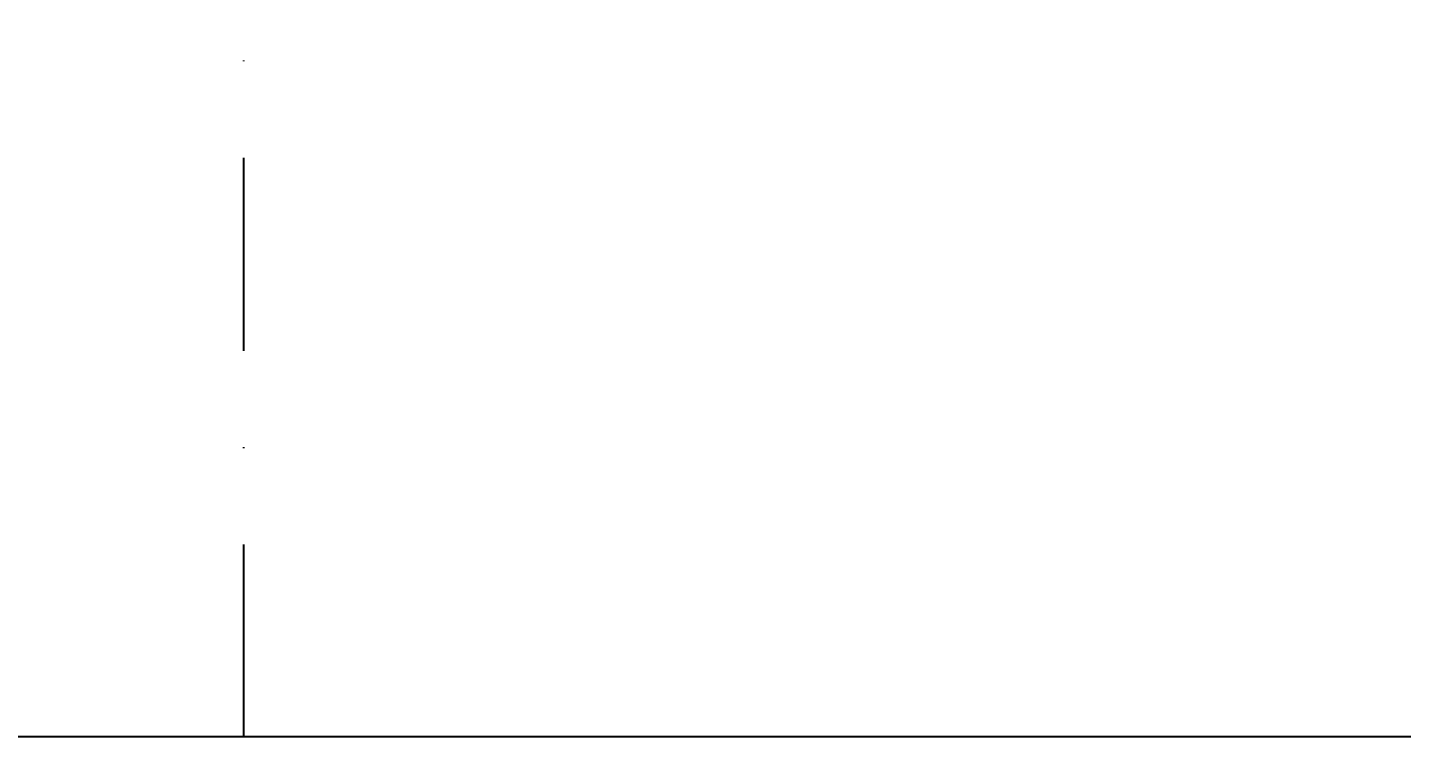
# Model space of a CAD drawing. Header units: centimetres. Extents: x 26569 to 160723, y -3143 to 14565.
# Drawn here: x 32198.7 to 32376.7, y 6403.9 to 6496 of the extents above; entities that cross this region are included whole.
import ezdxf

# ---------------------------------------------------------------- set-up
doc = ezdxf.new("R2010")
doc.units = ezdxf.units.CM
doc.header["$LTSCALE"] = 100
doc.linetypes.add('DASHDOT2', pattern=[0.5, 0.25, -0.125, 0, -0.125])
for name, color, linetype in [('A-ANNO-DIMS', 187, 'Continuous'), ('A-ANNO-GRID', 155, 'DASHDOT2'), ('A-ELEV-04', 250, 'Continuous')]:
    doc.layers.add(name, color=color, linetype=linetype)
doc.styles.add('Fields_100', font='act_simplex.shx', dxfattribs={"width": 0.8, "height": 20})
doc.dimstyles.new('FIELDS_100', dxfattribs={"dimscale": 0, "dimtxt": 20, "dimasz": 5, "dimexe": 5, "dimexo": 5, "dimgap": 5, "dimtad": 0, "dimdec": 0, "dimzin": 0, "dimdsep": 46, "dimtxsty": 'Fields_100', "dimblk": 'DOT', "dimcen": 0.09, "dimclrt": 50, "dimadec": 0, "dimazin": 0, "dimtfac": 1, "dimtdec": 0, "dimtix": 1, "dimtofl": 0, "dimtmove": 1, "dimatfit": 3, "dimfxl": 5, "dimfxlon": 1, "dimtolj": 1, "dimtzin": 0, "dimarcsym": 0})

# ---------------------------------------------------------------- blocks, each defined once
blk = doc.blocks.new('_Dot')
at = {"color": 0, "linetype": 'ByBlock', "lineweight": -2}
blk.add_line((-0.5, 0), (-1, 0), dxfattribs=at)
at = {"color": 0, "linetype": 'ByBlock', "const_width": 0.5}
blk.add_lwpolyline([(-0.25, 0, 1), (0.25, 0, 1)], format="xyb", close=True, dxfattribs=at)
blk = doc.blocks.new('*D690')
at = {"layer": 'A-ANNO-DIMS', "color": 0, "lineweight": -2, "transparency": 16777216}
for p, q in [((32226.73, 6649.56), (32226.73, 6659.56)), ((33126.73, 6649.56), (33126.73, 6659.56)), ((32231.73, 6654.56), (32645.07, 6654.56)), ((33121.73, 6654.56), (32708.4, 6654.56))]:
    blk.add_line(p, q, dxfattribs=at)
at = {"layer": 'DEFPOINTS', "color": 0, "transparency": 16777216}
for p in [(33126.73, 6654.56), (32226.73, 6232.06), (33126.73, 6232.06)]:
    blk.add_point(p, dxfattribs=at)
at = {"layer": 'A-ANNO-DIMS', "color": 0, "lineweight": -2, "transparency": 16777216, "xscale": 5, "yscale": 5, "zscale": 5, "rotation": 180}
blk.add_blockref('_Dot', (32226.73, 6654.56), dxfattribs=at)
at = {"layer": 'A-ANNO-DIMS', "color": 0, "lineweight": -2, "transparency": 16777216, "xscale": 5, "yscale": 5, "zscale": 5}
blk.add_blockref('_Dot', (33126.73, 6654.56), dxfattribs=at)
at = {"layer": 'A-ANNO-DIMS', "color": 50, "transparency": 16777216, "insert": (32676.73, 6654.56), "char_height": 20, "attachment_point": 5, "style": 'Fields_100'}
blk.add_mtext('\\A1;1800', dxfattribs=at)

msp = doc.modelspace()

# ---------------------------------------------------------------- linework, layer by layer
at = {"layer": 'A-ANNO-GRID'}
msp.add_lwpolyline([(32226.73, 6679.56), (32226.73, 5813.01)], dxfattribs=at)
at = {"layer": 'A-ELEV-04'}
msp.add_line((41257.01, 6404.13), (31299.11, 6404.13), dxfattribs=at)

# ---------------------------------------------------------------- dimensions: what is measured, and where the dimension line sits
at = {"layer": 'A-ANNO-DIMS'}
dim = msp.add_linear_dim(base=(33126.73, 6654.56), p1=(32226.73, 6232.06), p2=(33126.73, 6232.06), dimstyle='FIELDS_100', override={"dimscale": 1, "dimlfac": 2}, dxfattribs=at)
dim.commit()
dim.dimension.update_dxf_attribs({"geometry": '*D690', "text_midpoint": (32676.73, 6654.56)})

doc.saveas('drawing.dxf')
